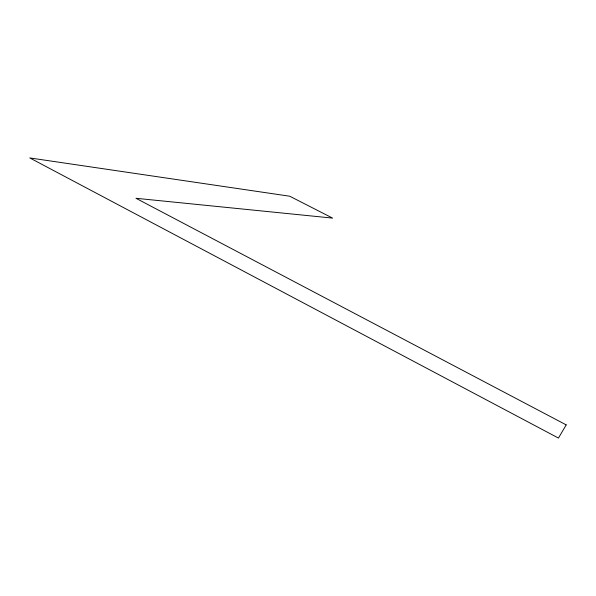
<?xml version="1.0" encoding="UTF-8"?>
<svg xmlns="http://www.w3.org/2000/svg" width="596" height="596" viewBox="0 0 596 596"><rect width="100%" height="100%" fill="white"/><g stroke="black" fill="none" stroke-linecap="round" stroke-linejoin="round"><path stroke-width="0.89" d="M566.2 424.881L558.459 438.067L29.8 157.933L289.723 196.218L332.605 218.106L135.977 198.289L566.2 424.881"/></g></svg>
